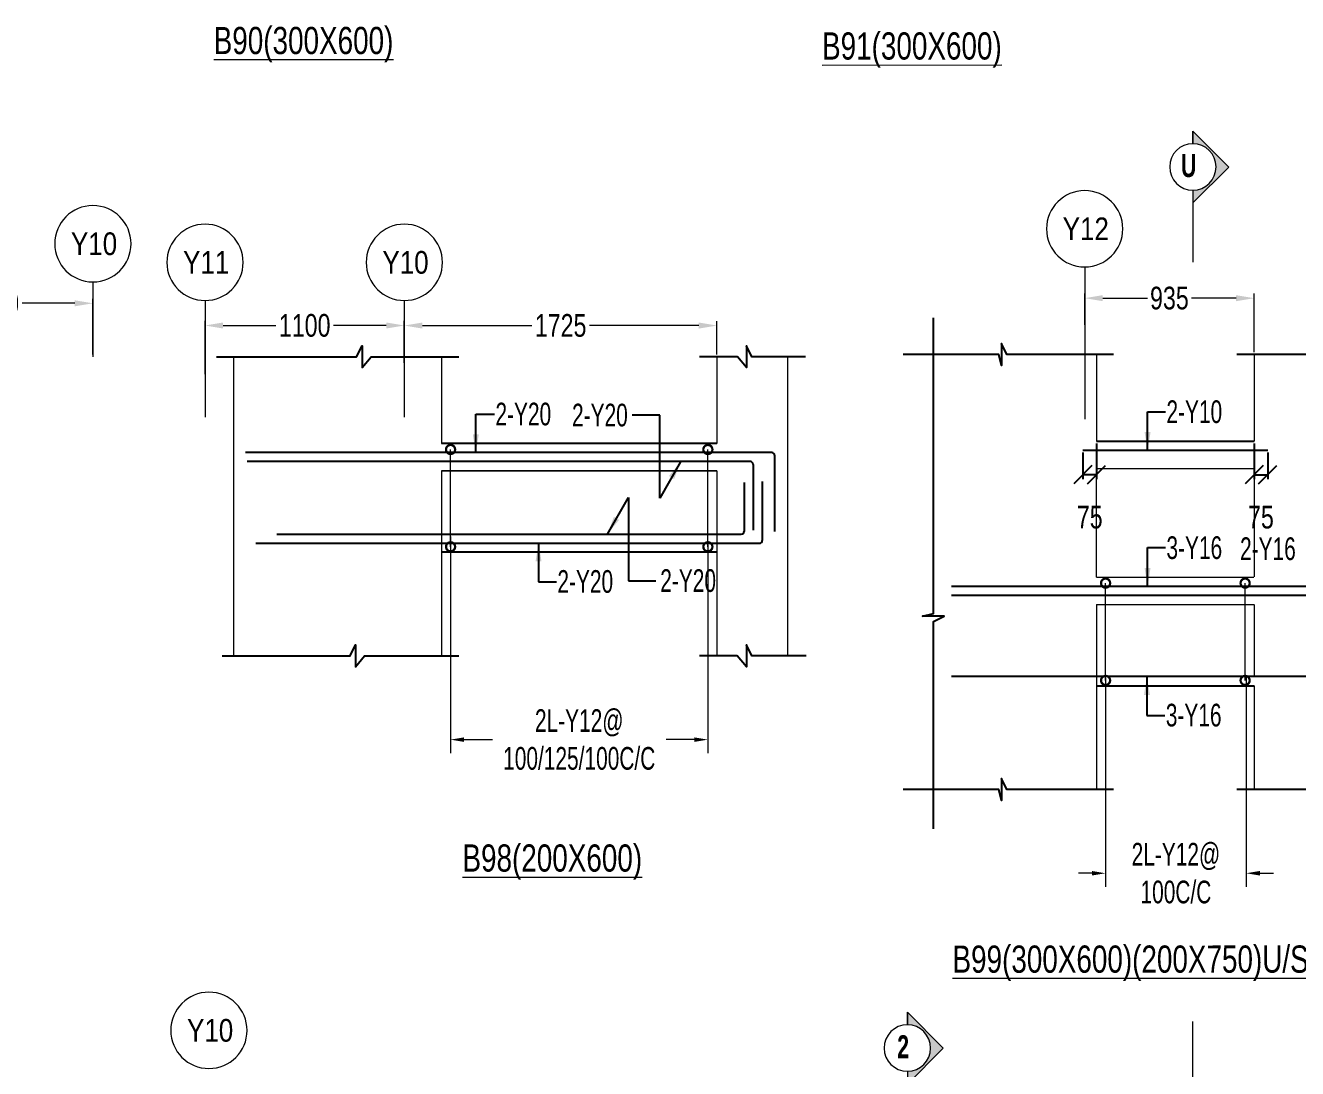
# Model space of a CAD drawing. Header units: millimetres. Extents: x -2697 to 288508, y -1308 to 60928.
# Drawn here: x 88775 to 95797, y 17617 to 23372 of the extents above; entities that cross this region are included whole.
import ezdxf
from ezdxf.enums import TextEntityAlignment as Align

# ---------------------------------------------------------------- set-up
doc = ezdxf.new("R2010")
doc.units = ezdxf.units.MM
doc.header["$LTSCALE"] = 100
for name, pattern in [('ACAD_ISO04W100', [30, 24, -3, 0, -3]), ('CONTINOUS', [0]), ('CONTINU', [0]), ('HIDDEN', [0.375, 0.25, -0.125])]:
    doc.linetypes.add(name, pattern=pattern)
doc.layers.get('Defpoints').update_dxf_attribs({"color": 1, "lineweight": 0})
for name, color, linetype in [('-S-ARROW', 253, 'Continuous'), ('-S-MISC', 8, 'Continuous'), ('-STR-BEAM', 7, 'CONTINU'), ('-STR-REINF', 3, 'Continuous'), ('-STR-TEXT', 6, 'Continuous'), ('A-ANNO-DIMS', 7, 'Continuous')]:
    doc.layers.add(name, color=color, linetype=linetype)
for name, color, linetype, lineweight in [('-S-STIRUP', 11, 'Continuous', 9), ('-STR-COLUMN', 5, 'HIDDEN', 13), ('-STR-RF-DIM', 252, 'CONTINOUS', 20), ('A-ANNO-GRID-LINE', 252, 'ACAD_ISO04W100', 20), ('A-ANNO-GRID-TEXT', 13, 'Continuous', 15), ('G-ANNO-SYMB', 8, 'CONTINOUS', 9), ('GRID DIM', 252, 'Continuous', 9), ('SEC TEXT', 9, 'Continuous', 18), ('SLAB LINE', 254, 'HIDDEN', 20)]:
    doc.layers.add(name, color=color, linetype=linetype, lineweight=lineweight)
doc.styles.add('BEAM-LS', font='romans.shx', dxfattribs={"width": 0.8})
doc.styles.add('Dim.s & Anno.(Misc.)', font='ARIALN.TTF')
doc.styles.add('SOBHA', font='swisscl.ttf', dxfattribs={"width": 0.9})
doc.styles.add('sobha.sed', font='swisscl.ttf')
doc.styles.add('Swis721 LtCn BT_B', font='', dxfattribs={"width": 0.9, "height": 250})
doc.styles.get('Swis721 LtCn BT_B').set_extended_font_data('Swis721 LtCn BT', bold=True)
doc.dimstyles.new('S-50', dxfattribs={"dimscale": 50, "dimtxt": 2.5, "dimasz": 2, "dimexe": 0.5, "dimexo": 0.25, "dimgap": 0.25, "dimtad": 0, "dimdec": 0, "dimrnd": 0.0005, "dimzin": 0, "dimdsep": 46, "dimtxsty": 'sobha.sed', "dimblk": 'OBLIQUE', "dimcen": 0.09, "dimclrd": 8, "dimclre": 8, "dimclrt": 6, "dimadec": 0, "dimazin": 0, "dimtfac": 1, "dimtdec": 0, "dimtofl": 0, "dimtmove": 2, "dimatfit": 3, "dimfxl": 0.18, "dimtolj": 1, "dimtzin": 0, "dimlwd": -1, "dimlwe": -1, "dimarcsym": 0})
doc.dimstyles.new('S-DIM50', dxfattribs={"dimscale": 50, "dimtxt": 2.5, "dimasz": 1.5, "dimexe": 1.5, "dimexo": 1, "dimgap": 0.5, "dimtad": 0, "dimdec": 0, "dimzin": 0, "dimdsep": 46, "dimtxsty": 'SOBHA', "dimcen": 0.09, "dimclrd": 256, "dimclre": 256, "dimclrt": 6, "dimadec": 5, "dimazin": 0, "dimtfac": 1, "dimtdec": 0, "dimtofl": 0, "dimtmove": 0, "dimatfit": 3, "dimfxl": 0.18, "dimtolj": 1, "dimtzin": 0, "dimlwd": -1, "dimlwe": -1, "dimarcsym": 0})
doc.dimstyles.new('STIRUP', dxfattribs={"dimscale": 50, "dimtxt": 2.5, "dimasz": 2.2, "dimexe": 0, "dimexo": 0, "dimgap": 0.5, "dimtad": 0, "dimdec": 0, "dimzin": 0, "dimdsep": 46, "dimtxsty": 'BEAM-LS', "dimblk": 'DOTSMALL', "dimcen": 0.09, "dimclrd": 256, "dimclre": 256, "dimclrt": 256, "dimadec": 5, "dimazin": 0, "dimtfac": 1, "dimtdec": 0, "dimtofl": 0, "dimtmove": 0, "dimatfit": 3, "dimldrblk": 'DOTSMALL', "dimfxl": 0, "dimfxlon": 1, "dimtolj": 1, "dimtzin": 0, "dimlwd": -1, "dimlwe": -1, "dimarcsym": 0})

# ---------------------------------------------------------------- blocks, each defined once
blk = doc.blocks.new('_Oblique')
at = {"color": 0, "linetype": 'ByBlock', "lineweight": -2}
blk.add_line((-0.5, -0.5), (0.5, 0.5), dxfattribs=at)
blk = doc.blocks.new('*D494')
at = {"layer": '-STR-RF-DIM', "transparency": 16777216}
for p, q in [((91121.8, 20552.9), (91121.8, 19357.1)), ((92542, 20507.7), (92542, 19357.1)), ((91196.8, 19432.1), (91352.7, 19432.1)), ((92467, 19432.1), (92311.1, 19432.1))]:
    blk.add_line(p, q, dxfattribs=at)
for points in [[(91196.8, 19444.6), (91196.8, 19419.6), (91121.8, 19432.1)], [(92467, 19444.6), (92467, 19419.6), (92542, 19432.1)]]:
    blk.add_solid(points, dxfattribs=at)
at = {"layer": 'Defpoints', "color": 0, "transparency": 16777216}
for p in [(91121.8, 20552.9, 178586.6), (92542, 20507.7, 0), (92542, 19432.1)]:
    blk.add_point(p, dxfattribs=at)
at = {"layer": '-STR-RF-DIM', "color": 6, "transparency": 16777216, "insert": (91831.9, 19432.1), "char_height": 125, "attachment_point": 5, "style": 'SOBHA'}
blk.add_mtext('\\A1;2L-Y12@\\P100/125/100C/C', dxfattribs=at)
blk = doc.blocks.new('_DotSmall')
at = {"color": 0, "linetype": 'ByBlock', "const_width": 0.5}
blk.add_lwpolyline([(-0.0625, 0, 1), (0.0625, 0, 1)], format="xyb", close=True, dxfattribs=at)
blk = doc.blocks.new('*D495')
at = {"layer": '-S-STIRUP', "ltscale": 100, "transparency": 16777216}
blk.add_line((91121.8, 20496), (91121.8, 21032.7), dxfattribs=at)
at = {"layer": 'Defpoints', "color": 0, "linetype": 'CONTINU', "ltscale": 100, "transparency": 16777216}
for p in [(91121.8, 21032.7), (91121.8, 21032.7), (91121.8, 20496)]:
    blk.add_point(p, dxfattribs=at)
at = {"layer": '-S-STIRUP', "linetype": 'CONTINU', "ltscale": 100, "transparency": 16777216, "xscale": 100, "yscale": 100, "zscale": 100}
for p, rotation in [((91121.8, 21032.7), 90), ((91121.8, 20496), 270)]:
    blk.add_blockref('_DotSmall', p, dxfattribs=dict(at, rotation=rotation))
blk = doc.blocks.new('*D496')
at = {"layer": '-S-STIRUP', "ltscale": 100, "transparency": 16777216}
blk.add_line((92542, 20496), (92542, 21032.7), dxfattribs=at)
at = {"layer": 'Defpoints', "color": 0, "linetype": 'CONTINU', "ltscale": 100, "transparency": 16777216}
for p in [(92542, 21032.7), (92542, 21032.7), (92542, 20496)]:
    blk.add_point(p, dxfattribs=at)
at = {"layer": '-S-STIRUP', "linetype": 'CONTINU', "ltscale": 100, "transparency": 16777216, "xscale": 100, "yscale": 100, "zscale": 100}
for p, rotation in [((92542, 21032.7), 90), ((92542, 20496), 270)]:
    blk.add_blockref('_DotSmall', p, dxfattribs=dict(at, rotation=rotation))
blk = doc.blocks.new('A-SYMB_Grid')
blk.add_circle((0, 0), 4.21)
at = {"style": 'Dim.s & Anno.(Misc.)'}
blk.add_attdef('GRID', text='', height=3, dxfattribs=at).set_placement((0, 0), align=Align.MIDDLE_CENTER)
blk = doc.blocks.new('*D492')
at = {"layer": 'Defpoints', "color": 0, "transparency": 16777216}
for p in [(90866.6, 21716.8), (90866.6, 21498.4), (89766.6, 21435.1)]:
    blk.add_point(p, dxfattribs=at)
at = {"layer": 'GRID DIM', "transparency": 16777216}
for p, q in [((89766.6, 21447.6), (89766.6, 21741.8)), ((89866.6, 21716.8), (90157.2, 21716.8)), ((90766.6, 21716.8), (90476, 21716.8)), ((90866.6, 21510.9), (90866.6, 21741.8))]:
    blk.add_line(p, q, dxfattribs=at)
for points in [[(89866.6, 21733.5), (89866.6, 21700.2), (89766.6, 21716.8)], [(90766.6, 21733.5), (90766.6, 21700.2), (90866.6, 21716.8)]]:
    blk.add_solid(points, dxfattribs=at)
at = {"layer": 'GRID DIM', "color": 13, "transparency": 16777216, "insert": (90316.6, 21716.8), "char_height": 125, "attachment_point": 5, "style": 'sobha.sed'}
blk.add_mtext('\\A1;1100', dxfattribs=at)
blk = doc.blocks.new('*D493')
at = {"layer": 'Defpoints', "color": 0, "transparency": 16777216}
for p in [(92592, 21716.5), (90866.6, 21673.8), (92592, 21544.8)]:
    blk.add_point(p, dxfattribs=at)
at = {"layer": 'GRID DIM', "transparency": 16777216}
for p, q in [((90866.6, 21686.3), (90866.6, 21741.5)), ((90966.6, 21716.5), (91570, 21716.5)), ((92492, 21716.5), (91888.5, 21716.5)), ((92592, 21557.3), (92592, 21741.5))]:
    blk.add_line(p, q, dxfattribs=at)
for points in [[(90966.6, 21733.2), (90966.6, 21699.9), (90866.6, 21716.5)], [(92492, 21733.2), (92492, 21699.9), (92592, 21716.5)]]:
    blk.add_solid(points, dxfattribs=at)
at = {"layer": 'GRID DIM', "color": 13, "transparency": 16777216, "insert": (91729.3, 21716.5), "char_height": 125, "attachment_point": 5, "style": 'sobha.sed'}
blk.add_mtext('\\A1;1725', dxfattribs=at)
blk = doc.blocks.new('*D661')
at = {"layer": 'Defpoints', "color": 0, "transparency": 16777216}
for p in [(89147.6, 21839.3), (88047.6, 21544.8), (89147.6, 21544.8)]:
    blk.add_point(p, dxfattribs=at)
at = {"layer": 'GRID DIM', "transparency": 16777216}
for p, q in [((88047.6, 21557.3), (88047.6, 21864.3)), ((88147.6, 21839.3), (88438.2, 21839.3)), ((89047.6, 21839.3), (88757, 21839.3)), ((89147.6, 21557.3), (89147.6, 21864.3))]:
    blk.add_line(p, q, dxfattribs=at)
for points in [[(88147.6, 21855.9), (88147.6, 21822.6), (88047.6, 21839.3)], [(89047.6, 21855.9), (89047.6, 21822.6), (89147.6, 21839.3)]]:
    blk.add_solid(points, dxfattribs=at)
at = {"layer": 'GRID DIM', "color": 13, "transparency": 16777216, "insert": (88597.6, 21839.3), "char_height": 125, "attachment_point": 5, "style": 'sobha.sed'}
blk.add_mtext('\\A1;1100', dxfattribs=at)
blk = doc.blocks.new('*D676')
at = {"layer": '-STR-RF-DIM', "transparency": 16777216}
for p, q in [((94737.1, 19770.5), (94737.1, 18619.9)), ((95513.5, 19778.5), (95513.5, 18619.9)), ((94662.1, 18694.9), (94587.1, 18694.9)), ((95588.5, 18694.9), (95663.5, 18694.9))]:
    blk.add_line(p, q, dxfattribs=at)
for points in [[(94662.1, 18707.4), (94662.1, 18682.4), (94737.1, 18694.9)], [(95588.5, 18707.4), (95588.5, 18682.4), (95513.5, 18694.9)]]:
    blk.add_solid(points, dxfattribs=at)
at = {"layer": 'Defpoints', "color": 0, "transparency": 16777216}
for p in [(94737.1, 19770.5, 0), (95513.5, 19778.5, 0), (94737.1, 18694.9)]:
    blk.add_point(p, dxfattribs=at)
at = {"layer": '-STR-RF-DIM', "color": 6, "transparency": 16777216, "insert": (95125.3, 18694.9), "char_height": 125, "attachment_point": 5, "style": 'SOBHA'}
blk.add_mtext('\\A1;2L-Y12@\\P100C/C', dxfattribs=at)
blk = doc.blocks.new('*D677')
at = {"layer": '-S-STIRUP', "ltscale": 100, "transparency": 16777216}
blk.add_line((95507.3, 19758.7), (95507.3, 20295.5), dxfattribs=at)
at = {"layer": 'Defpoints', "color": 0, "linetype": 'CONTINU', "ltscale": 100, "transparency": 16777216}
for p in [(95507.3, 20295.5), (95507.3, 20295.5), (95507.3, 19758.7)]:
    blk.add_point(p, dxfattribs=at)
at = {"layer": '-S-STIRUP', "linetype": 'CONTINU', "ltscale": 100, "transparency": 16777216, "xscale": 100, "yscale": 100, "zscale": 100}
for p, rotation in [((95507.3, 20295.5), 90), ((95507.3, 19758.7), 270)]:
    blk.add_blockref('_DotSmall', p, dxfattribs=dict(at, rotation=rotation))
blk = doc.blocks.new('*D678')
at = {"layer": '-S-STIRUP', "ltscale": 100, "transparency": 16777216}
blk.add_line((94737.1, 19758.7), (94737.1, 20295.5), dxfattribs=at)
at = {"layer": 'Defpoints', "color": 0, "linetype": 'CONTINU', "ltscale": 100, "transparency": 16777216}
for p in [(94737.1, 20295.5), (94737.1, 20295.5), (94737.1, 19758.7)]:
    blk.add_point(p, dxfattribs=at)
at = {"layer": '-S-STIRUP', "linetype": 'CONTINU', "ltscale": 100, "transparency": 16777216, "xscale": 100, "yscale": 100, "zscale": 100}
for p, rotation in [((94737.1, 20295.5), 90), ((94737.1, 19758.7), 270)]:
    blk.add_blockref('_DotSmall', p, dxfattribs=dict(at, rotation=rotation))
blk = doc.blocks.new('*D679')
at = {"layer": 'Defpoints', "color": 0, "transparency": 16777216}
for p in [(95557, 21867.5), (94621.7, 21708.6), (95557, 21557.5)]:
    blk.add_point(p, dxfattribs=at)
at = {"layer": 'GRID DIM', "transparency": 16777216}
for p, q in [((94621.7, 21721.1), (94621.7, 21892.5)), ((94721.7, 21867.5), (94967.6, 21867.5)), ((95457, 21867.5), (95211.1, 21867.5)), ((95557, 21570), (95557, 21892.5))]:
    blk.add_line(p, q, dxfattribs=at)
for points in [[(94721.7, 21884.2), (94721.7, 21850.9), (94621.7, 21867.5)], [(95457, 21884.2), (95457, 21850.9), (95557, 21867.5)]]:
    blk.add_solid(points, dxfattribs=at)
at = {"layer": 'GRID DIM', "color": 13, "transparency": 16777216, "insert": (95089.3, 21867.5), "char_height": 125, "attachment_point": 5, "style": 'sobha.sed'}
blk.add_mtext('\\A1;935', dxfattribs=at)
blk = doc.blocks.new('*D682')
at = {"layer": 'A-ANNO-DIMS', "color": 8, "transparency": 16777216}
for p, q in [((94687.1, 21066), (94687.1, 20868.7)), ((94612.1, 21016), (94612.1, 20868.7)), ((94687.1, 20893.7), (94612.1, 20893.7))]:
    blk.add_line(p, q, dxfattribs=at)
at = {"layer": 'Defpoints', "color": 0, "transparency": 16777216}
for p in [(94687.1, 21078.5, 357173.2), (94612.1, 21028.5, 357173.2), (94612.1, 20893.7)]:
    blk.add_point(p, dxfattribs=at)
at = {"layer": 'A-ANNO-DIMS', "color": 8, "transparency": 16777216, "xscale": 100, "yscale": 100, "zscale": 100, "rotation": 180}
blk.add_blockref('_Oblique', (94612.1, 20893.7), dxfattribs=at)
at = {"layer": 'A-ANNO-DIMS', "color": 8, "transparency": 16777216, "xscale": 100, "yscale": 100, "zscale": 100}
blk.add_blockref('_Oblique', (94687.1, 20893.7), dxfattribs=at)
at = {"layer": 'A-ANNO-DIMS', "color": 6, "transparency": 16777216, "insert": (94649.6, 20658.7), "char_height": 125, "attachment_point": 5, "style": 'sobha.sed'}
blk.add_mtext('\\A1;75', dxfattribs=at)
blk = doc.blocks.new('*D683')
at = {"layer": 'A-ANNO-DIMS', "color": 8, "transparency": 16777216}
for p, q in [((95557, 21066), (95557, 20868.7)), ((95632, 21016), (95632, 20868.7)), ((95557, 20893.7), (95632, 20893.7))]:
    blk.add_line(p, q, dxfattribs=at)
at = {"layer": 'Defpoints', "color": 0, "transparency": 16777216}
for p in [(95557, 21078.5, 357173.2), (95632, 21028.5, 357173.2), (95632, 20893.7)]:
    blk.add_point(p, dxfattribs=at)
at = {"layer": 'A-ANNO-DIMS', "color": 8, "transparency": 16777216, "xscale": 100, "yscale": 100, "zscale": 100, "rotation": 180}
blk.add_blockref('_Oblique', (95557, 20893.7), dxfattribs=at)
at = {"layer": 'A-ANNO-DIMS', "color": 8, "transparency": 16777216, "xscale": 100, "yscale": 100, "zscale": 100}
blk.add_blockref('_Oblique', (95632, 20893.7), dxfattribs=at)
at = {"layer": 'A-ANNO-DIMS', "color": 6, "transparency": 16777216, "insert": (95594.5, 20658.7), "char_height": 125, "attachment_point": 5, "style": 'sobha.sed'}
blk.add_mtext('\\A1;75', dxfattribs=at)
blk = doc.blocks.new('Detail View - M_Section Head - Structural Type 1-785420-STILT FLOOR FRAMING PLAN')
at = {"layer": 'G-ANNO-SYMB'}
h = blk.add_hatch(color=9, dxfattribs=at)
edge = h.paths.add_edge_path(flags=0)
edge.add_line((-8.5, 0), (-9.86, 0))
edge.add_line((-9.86, 0), (-5.99, 3.87))
edge.add_line((-5.99, 3.87), (-2.12, 0))
edge.add_line((-2.12, 0), (-3.5, 0))
edge.add_arc((-6, 0), 2.5, 360, 540)
for p, q in [((-5.99, 3.87), (-9.86, 0)), ((-5.99, 3.87), (-2.12, 0)), ((-8.5, 0), (-9.86, 0)), ((-3.5, 0), (-2.12, 0))]:
    blk.add_line(p, q, dxfattribs=at)
at = {"layer": 'G-ANNO-SYMB', "color": 5}
for p, q in [((-5.99, 3.87), (-9.86, 0)), ((-2.12, 0), (-5.99, 3.87)), ((-9.86, 0), (-8.5, 0)), ((-3.5, 0), (4.24, 0)), ((-3.5, 0), (-2.12, 0))]:
    blk.add_line(p, q, dxfattribs=at)
at = {"layer": 'G-ANNO-SYMB'}
blk.add_arc((-6, 0), 2.5, 360, 180, dxfattribs=at)
at = {"layer": 'G-ANNO-SYMB', "color": 5}
for start, end in [(360, 180), (180, 360)]:
    blk.add_arc((-6, 0), 2.5, start, end, dxfattribs=at)

msp = doc.modelspace()

# ---------------------------------------------------------------- linework, layer by layer
at = {"layer": '-S-MISC', "linetype": 'ByBlock', "ltscale": 1000}
msp.add_lwpolyline([(93787.1, 18939.59), (93787.1, 20084.21), (93846.76, 20112.68), (93726.6, 20112.68), (93787.1, 20127.83), (93787.1, 21760)], dxfattribs=at)
for points, elevation in [([(89830.69, 21544.8), (90602.58, 21544.8), (90633.44, 21604.46), (90633.44, 21484.3), (90683.3, 21544.8), (91167.84, 21544.8)], 357173.18), ([(93080.79, 21544.8), (92785.48, 21544.8), (92754.61, 21604.46), (92754.61, 21484.3), (92704.76, 21544.8), (92496.11, 21544.8)], 357173.18), ([(94780.91, 21557.55), (94191.58, 21557.55), (94163.11, 21617.21), (94163.11, 21497.04), (94147.97, 21557.55), (93618.99, 21557.55)], 0), ([(96579.43, 21557.55), (95999.52, 21557.55), (95971.06, 21617.21), (95971.06, 21497.04), (95955.91, 21557.55), (95461.16, 21557.55)], 0), ([(89861.93, 19894.8), (90566.95, 19894.8), (90597.82, 19954.46), (90597.82, 19834.3), (90647.67, 19894.8), (91167.84, 19894.8)], 357173.18), ([(93083.98, 19894.8), (92785.17, 19894.8), (92754.3, 19954.46), (92754.3, 19834.3), (92704.45, 19894.8), (92496.11, 19894.8)], 357173.18), ([(94780.91, 19157.55), (94191.58, 19157.55), (94163.11, 19217.21), (94163.11, 19097.04), (94147.97, 19157.55), (93618.99, 19157.55)], 0), ([(96557.96, 19157.55), (96087.78, 19157.55), (96059.31, 19217.21), (96059.31, 19097.04), (96044.16, 19157.55), (95461.16, 19157.55)], 0)]:
    msp.add_lwpolyline(points, dxfattribs=dict(at, elevation=elevation))
at = {"layer": '-STR-BEAM'}
for p, q in [((92591.95, 21065.71, 357173.18), (91072, 21065.71, 357173.18)), ((94687.1, 21078.45), (95557, 21078.45, 0)), ((92591.95, 20465.71, 357173.18), (91072, 20465.71, 357173.18)), ((94687.1, 19728.45), (95557, 19728.45, 0))]:
    msp.add_line(p, q, dxfattribs=at)
at = {"layer": '-STR-COLUMN', "linetype": 'Continuous', "ltscale": 10}
for p, q in [((94687.1, 21557.55), (94687.1, 21078.45)), ((95557, 21557.55), (95557, 21078.45)), ((89924.5, 21544.8, 357173.18), (89924.5, 19894.8, 357173.18)), ((91072, 21544.8, 357173.18), (91072, 21065.71, 357173.18)), ((92591.95, 21544.8, 357173.18), (92591.95, 21065.71, 357173.18)), ((92982, 21544.8, 357173.18), (92982, 19894.8, 357173.18)), ((91072, 20465.71, 357173.18), (91072, 19894.8, 357173.18)), ((92591.95, 20465.71, 357173.18), (92591.95, 19894.8, 357173.18)), ((94687.1, 19728.45), (94687.1, 19157.55)), ((95557, 19728.45), (95557, 19157.55))]:
    msp.add_line(p, q, dxfattribs=at)
at = {"layer": '-STR-REINF', "ltscale": 10}
for p, q in [((92895.42, 21015.71, 357173.18), (89989.5, 21015.71, 357173.18)), ((92910.42, 21000.71, 357173.18), (92910.42, 20580.97, 357173.18)), ((94612.1, 21028.45, 0), (95632, 21028.45, 0)), ((92776.42, 20965.71, 357173.18), (90000, 20965.71, 357173.18)), ((92791.42, 20950.71, 357173.18), (92791.42, 20588.19, 357173.18)), ((92842.42, 20856.35, 357173.18), (92842.42, 20530.71, 357173.18)), ((92741.42, 20850.35, 357173.18), (92741.42, 20580.71, 357173.18)), ((90046.5, 20515.71, 357173.18), (92827.42, 20515.71, 357173.18)), ((90162.5, 20565.71, 357173.18), (92726.42, 20565.71, 357173.18)), ((93887.1, 20278.45, 0), (96357, 20278.45, 0)), ((93887.1, 20228.45, 0), (96357, 20228.45, 0)), ((96357, 19780.45, 0), (93887.1, 19780.45, 0))]:
    msp.add_line(p, q, dxfattribs=at)
for centre, start, end in [((92895.42, 21000.71, 357173.18), 0, 90), ((92726.42, 20580.71, 357173.18), 270, 0), ((92827.42, 20530.71, 357173.18), 270, 0)]:
    msp.add_arc(centre, 15, start, end, dxfattribs=at)
at = {"layer": '-STR-REINF', "ltscale": 10, "extrusion": (-2.38726e-10, 1.95818e-08, 1)}
msp.add_arc((92776.42, 20950.7, 357173.18), 15, 0, 90, dxfattribs=at)
at = {"layer": 'A-ANNO-GRID-LINE', "ltscale": 40}
for p, q in [((94621.66, 22039.59), (94621.66, 21199.77)), ((89147.56, 21957.31, 357173.18), (89147.56, 21544.83, 357173.18)), ((89766.61, 21854.52, 357173.18), (89766.61, 21211.25, 357173.18)), ((90866.61, 21854.52, 357173.18), (90866.61, 21211.25, 357173.18)), ((90866.61, 21854.52, 357173.18), (90866.61, 21211.25, 357173.18))]:
    msp.add_line(p, q, dxfattribs=at)
at = {"layer": 'SLAB LINE', "linetype": 'HIDDEN', "ltscale": 0.1}
for p, q in [((94687.1, 20928.45), (95557, 20928.45, 0)), ((94687.1, 20328.45), (94687.1, 20928.45)), ((95557, 20928.45, 0), (95557, 20328.45, 0)), ((94687.1, 20328.45), (95557, 20328.45, 0)), ((94687.1, 20178.45), (94687.1, 19728.45)), ((94687.1, 20178.45), (95557, 20178.45, 0)), ((95557, 20178.45, 0), (95557, 19778.45))]:
    msp.add_line(p, q, dxfattribs=at)
at = {"layer": 'SLAB LINE', "color": 9, "linetype": 'HIDDEN', "ltscale": 0.1}
for p, q in [((92591.95, 20915.71, 357173.18), (91072, 20915.71, 357173.18)), ((91072, 20915.71, 357173.18), (91072, 20465.71, 357173.18)), ((91072, 20915.71, 357173.18), (92591.95, 20915.71, 357173.18)), ((92591.95, 20915.71, 357173.18), (92591.95, 20465.71, 357173.18))]:
    msp.add_line(p, q, dxfattribs=at)

# ---------------------------------------------------------------- block references
at = {"layer": 'A-ANNO-GRID-TEXT'}
ref = msp.add_blockref('A-SYMB_Grid', (94621.66, 22250.22), dxfattribs=dict(at, xscale=-50, yscale=50, zscale=50))
ref.add_attrib('GRID', 'Y12', dxfattribs={"layer": '0', "height": 125, "style": 'Dim.s & Anno.(Misc.)'}).set_placement((94627.8, 22250.22), align=Align.MIDDLE_CENTER)
ref = msp.add_blockref('A-SYMB_Grid', (89147.56, 22167.94, 357173.18), dxfattribs=dict(at, xscale=-50, yscale=50, zscale=50))
ref.add_attrib('GRID', 'Y10', dxfattribs={"layer": '0', "height": 125, "style": 'Dim.s & Anno.(Misc.)'}).set_placement((89154.21, 22167.94, 357173.18), align=Align.MIDDLE_CENTER)
ref = msp.add_blockref('A-SYMB_Grid', (89766.61, 22065.15, 357173.18), dxfattribs=dict(at, xscale=-50, yscale=50, zscale=50))
ref.add_attrib('GRID', 'Y11', dxfattribs={"layer": '0', "height": 125, "style": 'Dim.s & Anno.(Misc.)'}).set_placement((89773.26, 22065.15, 357173.18), align=Align.MIDDLE_CENTER)
ref = msp.add_blockref('A-SYMB_Grid', (90866.61, 22065.15, 357173.18), dxfattribs=dict(at, xscale=-50, yscale=50, zscale=50))
ref.add_attrib('GRID', 'Y10', dxfattribs={"layer": '0', "height": 125, "style": 'Dim.s & Anno.(Misc.)'}).set_placement((90873.26, 22065.15, 357173.18), align=Align.MIDDLE_CENTER)
ref = msp.add_blockref('A-SYMB_Grid', (90866.61, 22065.15, 357173.18), dxfattribs=dict(at, xscale=-50, yscale=50, zscale=50))
ref.add_attrib('GRID', 'Y10', dxfattribs={"layer": '0', "height": 125, "style": 'Dim.s & Anno.(Misc.)'}).set_placement((90873.26, 22065.15, 357173.18), align=Align.MIDDLE_CENTER)
ref = msp.add_blockref('A-SYMB_Grid', (89788.19, 17828.1), dxfattribs=dict(at, xscale=-50, yscale=50, zscale=50))
ref.add_attrib('GRID', 'Y10', dxfattribs={"layer": '0', "height": 125, "style": 'Dim.s & Anno.(Misc.)'}).set_placement((89794.84, 17828.1), align=Align.MIDDLE_CENTER)
at = {"layer": 'G-ANNO-SYMB', "extrusion": (0, 0, -1), "yscale": 51.28199999999996, "zscale": 51.28199999999996}
for p, xscale, rotation in [((-95219.04, 22283.99), -51.28199999999996, 90), ((-93643.1, 17422.81), -51.28199999999996, 90), ((-95219.04, 17659.47), 51.28199999999996, 90.00000000000003)]:
    msp.add_blockref('Detail View - M_Section Head - Structural Type 1-785420-STILT FLOOR FRAMING PLAN', p, dxfattribs=dict(at, xscale=xscale, rotation=rotation))

# ---------------------------------------------------------------- texts
at = {"layer": '-STR-TEXT', "color": 6, "char_height": 125, "style": 'SOBHA'}
for s, insert, attachment_point in [('\\A1;2-Y20', (91369.47, 21290.98, 357173.18), 1), ('\\A1;2-Y20', (91792.26, 21285.24, 357173.18), 1), ('\\A1;2-Y10', (95072.92, 21303.73, 0), 1), ('\\A1;3-Y16', (95072.92, 20553.73, 0), 1), ('\\A1;2-Y16', (95479.21, 20547.98, 0), 1), ('\\A1;2-Y20', (91711.43, 20240.44, 357173.18), 7), ('\\A1;2-Y20', (92586.84, 20245.31, 357173.18), 9), ('\\A1;3-Y16', (95069.52, 19503.18, 0), 7)]:
    msp.add_mtext(s, dxfattribs=dict(at, insert=insert, attachment_point=attachment_point))
at = {"layer": 'G-ANNO-SYMB', "color": 5, "char_height": 126.62, "width": 169.2306, "attachment_point": 2, "line_spacing_factor": 0.964267, "style": 'Swis721 LtCn BT_B'}
for s, insert in [('U', (95195.7, 22662.36)), ('2', (93619.76, 17801.18))]:
    msp.add_mtext(s, dxfattribs=dict(at, insert=insert))
at = {"layer": 'SEC TEXT', "color": 1, "linetype": 'ByBlock', "style": 'sobha.sed'}
for s, rotation, p in [('%%UB90(300X600)', 0.010721, (89814.61, 23214.03, 178586.59)), ('%%UB91(300X600)', 0.010721, (93172.33, 23183.96, 178586.59)), ('%%UB98(200X600)', 359.989279, (91187.51, 18703.99, 357173.18)), ('%%UB99(300X600)(200X750)U/S@POD', 0.010721, (93892.21, 18146.05, 0))]:
    msp.add_text(s, height=150, rotation=rotation, dxfattribs=at).set_placement(p)

# ---------------------------------------------------------------- dimensions: what is measured, and where the dimension line sits
at = {"layer": '-S-STIRUP', "linetype": 'CONTINU', "ltscale": 100}
for base, p1, p2, picture, middle in [((91121.85, 21032.71, 535759.77), (91121.85, 20495.99, 535759.77), (91121.85, 21032.71, 535759.77), '*D495', (91121.85, 20764.35, 535759.77)), ((92541.95, 21032.71, 357173.18), (92541.95, 20495.99, 357173.18), (92541.95, 21032.71, 357173.18), '*D496', (92541.95, 20764.35, 357173.18)), ((94737.1, 20295.45), (94737.1, 19758.74), (94737.1, 20295.45), '*D678', (94737.1, 20027.09)), ((95507.25, 20295.45, 178586.59), (95507.25, 19758.74, 178586.59), (95507.25, 20295.45, 178586.59), '*D677', (95507.25, 20027.09, 178586.59))]:
    dim = msp.add_linear_dim(base=base, p1=p1, p2=p2, angle=90, text=' ', dimstyle='STIRUP', override={"dimasz": 2}, dxfattribs=at)
    dim.commit()
    dim.dimension.update_dxf_attribs({"geometry": picture, "text_midpoint": middle})
at = {"layer": '-STR-RF-DIM'}
dim = msp.add_linear_dim(base=(92541.95, 19432.13, 357173.18), p1=(91121.85, 20552.93, 535759.77), p2=(92541.95, 20507.71, 357173.18), text='2L-Y12@\\P100/125/100C/C', dimstyle='S-DIM50', override={"dimscale": 1, "dimtxt": 125, "dimasz": 75, "dimexe": 75, "dimexo": 0, "dimgap": 25, "dimsah": 1, "dimcen": 4.5, "dimfxl": 75}, dxfattribs=at)
dim.commit()
dim.dimension.update_dxf_attribs({"geometry": '*D494', "text_midpoint": (91831.9, 19432.13, 357173.18)})
dim = msp.add_linear_dim(base=(94737.1, 18694.87, 0), p1=(95513.5, 19778.45, 0), p2=(94737.1, 19770.45), angle=180, text='2L-Y12@\\P100C/C', dimstyle='S-DIM50', override={"dimscale": 1, "dimtxt": 125, "dimasz": 75, "dimexe": 75, "dimexo": 0, "dimgap": 25, "dimsah": 1, "dimcen": 4.5, "dimfxl": 75}, dxfattribs=at)
dim.commit()
dim.dimension.update_dxf_attribs({"geometry": '*D676', "text_midpoint": (95125.3, 18694.87, 0)})
at = {"layer": 'A-ANNO-DIMS'}
dim = msp.add_linear_dim(base=(94612.1, 20893.74, -357173.18), p1=(94687.1, 21078.45), p2=(94612.1, 21028.45, 0), angle=180, text='75', dimstyle='S-50', override={"dimdec": 1}, dxfattribs=at)
dim.commit()
dim.dimension.update_dxf_attribs({"geometry": '*D682', "text_midpoint": (94649.6, 20658.68, -357173.18)})
dim = msp.add_linear_dim(base=(95632, 20893.74, -357173.18), p1=(95557, 21078.45), p2=(95632, 21028.45, 0), text='75', dimstyle='S-50', override={"dimdec": 1}, dxfattribs=at)
dim.commit()
dim.dimension.update_dxf_attribs({"geometry": '*D683', "text_midpoint": (95594.5, 20658.68, -357173.18)})
at = {"layer": 'GRID DIM'}
for base, p1, p2, override, picture, middle in [((89147.57, 21839.28, 357173.18), (88047.57, 21544.83, 357173.18), (89147.57, 21544.83, 357173.18), {"dimsah": 1, "dimclrd": 256, "dimclre": 256, "dimclrt": 13, "dimtmove": 1}, '*D661', (88597.57, 21839.28, 357173.18)), ((95557, 21867.55), (94621.66, 21708.6), (95557, 21557.55), {"dimsah": 1, "dimclrd": 256, "dimclre": 256, "dimclrt": 13}, '*D679', (95089.33, 21867.55)), ((90866.61, 21716.82, 357173.18), (89766.61, 21435.12, 357173.18), (90866.61, 21498.42, 357173.18), {"dimsah": 1, "dimclrd": 256, "dimclre": 256, "dimclrt": 13, "dimtmove": 1}, '*D492', (90316.61, 21716.82, 357173.18)), ((92591.95, 21716.52, 357173.18), (90866.61, 21673.79, 357173.18), (92591.95, 21544.8, 357173.18), {"dimsah": 1, "dimclrd": 256, "dimclre": 256, "dimclrt": 13, "dimtmove": 1}, '*D493', (91729.28, 21716.52, 357173.18))]:
    dim = msp.add_linear_dim(base=base, p1=p1, p2=p2, dimstyle='S-50', override=override, dxfattribs=at)
    dim.commit()
    dim.dimension.update_dxf_attribs({"geometry": picture, "text_midpoint": middle})

# ---------------------------------------------------------------- leaders
at = {"layer": '-S-ARROW', "annotation_type": 0, "has_hookline": 1, "hookline_direction": 1}
for points, text_width in [([(91261.14, 21015.71, 357173.18), (91261.14, 21228.48, 357173.18), (91364.47, 21228.48, 357173.18)], 318.18), ([(94968.88, 21028.45, 0), (94968.88, 21241.23, 0), (95067.92, 21241.23, 0)], 318.18), ([(91607.39, 20515.71, 357173.18), (91607.39, 20302.94, 357173.18), (91706.43, 20302.94, 357173.18)], 318.18), ([(94968.88, 20278.45, 0), (94968.88, 20491.23, 0), (95067.92, 20491.23, 0)], 318.41), ([(94965.48, 19778.45, 0), (94965.48, 19565.68, 0), (95064.52, 19565.68, 0)], 318.41)]:
    msp.add_leader(points, dimstyle='S-50', override={"dimasz": 2, "dimgap": 0.1, "dimtad": 0}, dxfattribs=dict(at, text_width=text_width))
at = {"layer": '-S-ARROW'}
for points in [[(92391.48, 20964.81, 357173.18), (92276, 20763.36, 357173.18), (92276, 21222.42, 357173.18), (92124.59, 21222.42, 357173.18)], [(91987.62, 20565.74, 357173.18), (92103.1, 20767.18, 357173.18), (92103.1, 20308.13, 357173.18), (92254.51, 20308.13, 357173.18)]]:
    msp.add_leader(points, dimstyle='S-50', override={"dimasz": 2, "dimgap": 0.1, "dimtad": 0}, dxfattribs=at)

doc.saveas('drawing.dxf')
